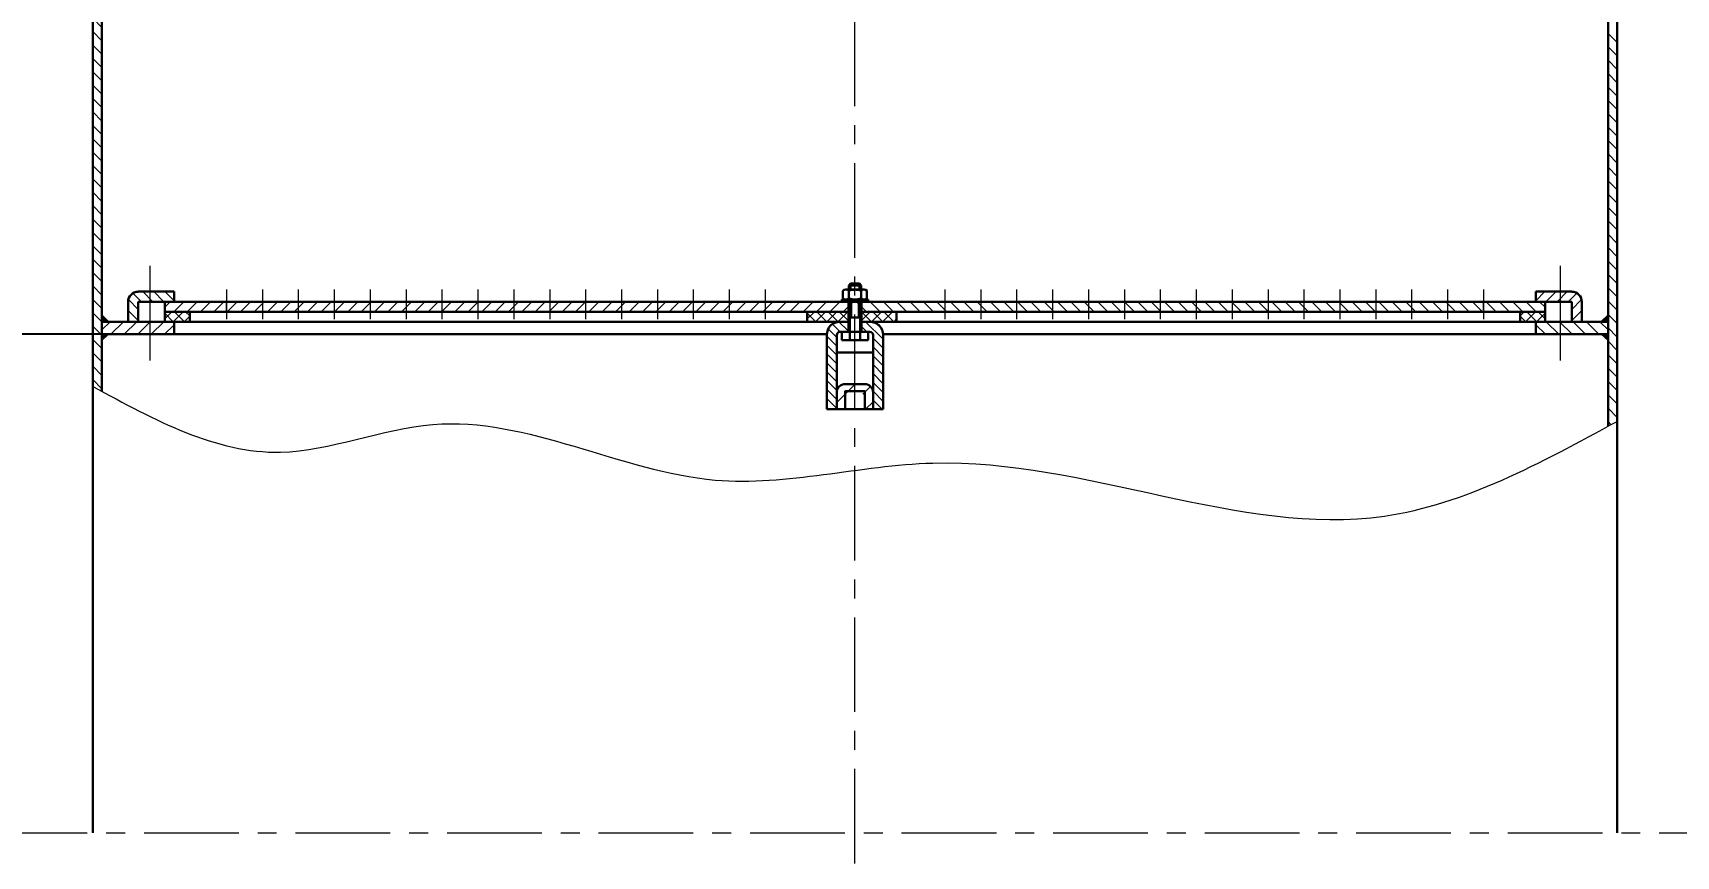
# Model space of a CAD drawing. Header units: inches. Extents: x -9 to 5931, y 0 to 8400.
# Drawn here: x 885 to 1970, y 5990 to 6534 of the extents above; entities that cross this region are included whole.
import ezdxf

# ---------------------------------------------------------------- set-up
doc = ezdxf.new("R2010")
doc.units = ezdxf.units.IN
doc.header["$LTSCALE"] = 50
doc.header["$MEASUREMENT"] = 0
doc.linetypes.add('CENTER', pattern=[2, 1.25, -0.25, 0.25, -0.25])
for name, color, linetype, lineweight in [('Dam', 2, 'Continuous', 30), ('kthuoc', 3, 'Continuous', 13), ('Net manh', 3, 'Continuous', 13), ('Tam', 1, 'CENTER', 13), ('Tam dut', 1, 'CENTER', 13)]:
    doc.layers.add(name, color=color, linetype=linetype, lineweight=lineweight)
doc.styles.add('chu2.5', font='txt.shx', dxfattribs={"oblique": 10, "height": 25})
doc.dimstyles.new('kichthuoc2.5', dxfattribs={"dimtxt": 25, "dimasz": 25, "dimexe": 4, "dimexo": 0, "dimgap": 5, "dimtad": 1, "dimtoh": 1, "dimdec": 0, "dimzin": 0, "dimdsep": 46, "dimtxsty": 'chu2.5', "dimcen": 5, "dimclrd": 256, "dimclre": 256, "dimclrt": 256, "dimadec": 0, "dimazin": 0, "dimtfac": 1, "dimtdec": 0, "dimtmove": 0, "dimatfit": 0, "dimfxl": 0, "dimtolj": 1, "dimtzin": 0, "dimarcsym": 0})
pattern_1 = [(135, (-224.556, 303.203), (-4.4194174, -4.4194174), [])]
pattern_2 = [(45, (-224.556, -174.1876), (-4.4194174, 4.4194174), [])]

# ---------------------------------------------------------------- blocks, each defined once
blk = doc.blocks.new('*D64')
at = {"layer": 'DEFPOINTS', "color": 0}
for p in [(945.4, 6752.9), (739.3, 6334.5), (945.4, 6334.5)]:
    blk.add_point(p, dxfattribs=at)
at = {"layer": 'kthuoc', "lineweight": -2}
for p, q in [((945.4, 6752.9), (735.3, 6752.9)), ((739.3, 6727.9), (739.3, 6359.5)), ((945.4, 6334.5), (735.3, 6334.5))]:
    blk.add_line(p, q, dxfattribs=at)
at = {"layer": 'kthuoc'}
for points in [[(735.1, 6727.9), (743.4, 6727.9), (739.3, 6752.9)], [(735.1, 6359.5), (743.4, 6359.5), (739.3, 6334.5)]]:
    blk.add_solid(points, dxfattribs=at)
at = {"layer": 'kthuoc', "insert": (721.8, 6543.7), "char_height": 25, "attachment_point": 5, "rotation": 90, "style": 'chu2.5'}
blk.add_mtext('\\A1;400', dxfattribs=at)

msp = doc.modelspace()

# ---------------------------------------------------------------- hatches: boundary and pattern name
at = {"layer": 'kthuoc'}
h = msp.add_hatch(dxfattribs=at)
h.set_pattern_fill('ANSI31', color=256, scale=50, angle=90, style=0)
h.set_pattern_definition(pattern_1)
h.paths.add_polyline_path([(930.7, 6715.5), (924.7, 6715.5), (924.7, 6503.3), (930.7, 6503.3)])
h = msp.add_hatch(dxfattribs=at)
h.set_pattern_fill('ANSI31', color=256, scale=50, angle=90, style=0)
h.set_pattern_definition(pattern_1)
edge = h.paths.add_edge_path()
edge.add_line((1930.7, 6533.6), (1924.7, 6533.6))
edge.add_line((1924.7, 6533.6), (1924.7, 6273.8))
edge.add_spline(control_points=[(1924.7, 6273.8), (1926.7, 6274.9), (1928.7, 6276), (1930.7, 6277)], knot_values=[1026.821951, 1026.821951, 1026.821951, 1026.821951, 1033.392747, 1033.392747, 1033.392747, 1033.392747], degree=3, periodic=0)
edge.add_line((1930.7, 6277), (1930.7, 6533.6))
h = msp.add_hatch(dxfattribs=at)
h.set_pattern_fill('ANSI31', color=256, scale=50, angle=90, style=0)
h.set_pattern_definition(pattern_1)
edge = h.paths.add_edge_path()
edge.add_line((930.7, 6508.2), (924.7, 6508.2))
edge.add_line((924.7, 6508.2), (924.7, 6300.1))
edge.add_spline(control_points=[(924.7, 6300.1), (926.7, 6299), (928.7, 6298), (930.7, 6296.9)], knot_values=[0, 0, 0, 0, 6.441517, 6.441517, 6.441517, 6.441517], degree=3, periodic=0)
edge.add_line((930.7, 6296.9), (930.7, 6508.2))
for points in [[(930.7, 6347.3), (930.7, 6342.8), (935.3, 6342.8)], [(1924.7, 6347.3), (1924.7, 6342.8), (1920, 6342.8)], [(935.1, 6334.5), (930.7, 6334.5), (930.7, 6330.4)], [(1920.2, 6334.5), (1924.7, 6334.5), (1924.7, 6330.4)]]:
    msp.add_hatch(color=256, dxfattribs=at).paths.add_polyline_path(points)
at = {"layer": 'Net manh'}
h = msp.add_hatch(dxfattribs=at)
h.set_pattern_fill('ANSI31', color=256, scale=41.666667, style=0)
h.set_pattern_definition([(135, (-25688.1796, 2632.324), (3.6828478, 3.6828478), [])])
h.paths.add_polyline_path([(954.6, 6362.7), (978.3, 6362.7), (978.3, 6356), (954.6, 6356), (954.6, 6342.8), (948, 6342.8), (948, 6356, -0.414214)])
h = msp.add_hatch(dxfattribs=at)
h.set_pattern_fill('ANSI31', color=256, scale=50, style=0)
h.set_pattern_definition(pattern_2)
edge = h.paths.add_edge_path()
edge.add_line((1427.7, 6356), (1261.1, 6356))
edge.add_spline(control_points=[(1261.1, 6356), (1260.1, 6353.8), (1259.1, 6351.6), (1258.2, 6349.4)], knot_values=[719.779561, 719.779561, 719.779561, 719.779561, 727.189817, 727.189817, 727.189817, 727.189817], degree=3, periodic=0)
edge.add_line((1258.2, 6349.4), (1427.7, 6349.4))
edge.add_line((1427.7, 6349.4), (1427.7, 6356))
edge = h.paths.add_edge_path()
edge.add_spline(control_points=[(1258.2, 6349.4), (1259.1, 6351.6), (1260.1, 6353.8), (1261.1, 6356)], knot_values=[719.779561, 719.779561, 719.779561, 719.779561, 727.189817, 727.189817, 727.189817, 727.189817], degree=3, periodic=0)
edge.add_line((1261.1, 6356), (1012.9, 6356))
edge.add_line((1012.9, 6356), (1012.9, 6349.4))
edge.add_line((1012.9, 6349.4), (1258.2, 6349.4))
h.paths.add_polyline_path([(1012.9, 6356), (988.7, 6356), (982.2, 6356), (972.2, 6356), (972.2, 6349.4), (988.7, 6349.4), (1012.9, 6349.4)])
h = msp.add_hatch(dxfattribs=at)
h.set_pattern_fill('ANSI31', color=256, scale=50, style=0)
h.set_pattern_definition([(135, (3079.935, -174.1876), (4.4194174, 4.4194174), [])])
edge = h.paths.add_edge_path()
edge.add_line((1427.7, 6356), (1594.3, 6356))
edge.add_spline(control_points=[(1594.3, 6356), (1595.3, 6353.8), (1596.3, 6351.6), (1597.2, 6349.4)], knot_values=[719.779561, 719.779561, 719.779561, 719.779561, 727.189817, 727.189817, 727.189817, 727.189817], degree=3, periodic=0)
edge.add_line((1597.2, 6349.4), (1427.7, 6349.4))
edge.add_line((1427.7, 6349.4), (1427.7, 6356))
edge = h.paths.add_edge_path()
edge.add_spline(control_points=[(1597.2, 6349.4), (1596.3, 6351.6), (1595.3, 6353.8), (1594.3, 6356)], knot_values=[719.779561, 719.779561, 719.779561, 719.779561, 727.189817, 727.189817, 727.189817, 727.189817], degree=3, periodic=0)
edge.add_line((1594.3, 6356), (1842.5, 6356))
edge.add_line((1842.5, 6356), (1842.5, 6349.4))
edge.add_line((1842.5, 6349.4), (1597.2, 6349.4))
h.paths.add_polyline_path([(1842.5, 6356), (1866.7, 6356), (1873.2, 6356), (1883.2, 6356), (1883.2, 6349.4), (1866.7, 6349.4), (1842.5, 6349.4)])
h = msp.add_hatch(dxfattribs=at)
h.set_pattern_fill('ANSI31', color=256, scale=41.666667, style=0)
h.set_pattern_definition([(45, (28543.5584, 2632.324), (-3.6828478, 3.6828478), [])])
h.paths.add_polyline_path([(1900.8, 6362.7), (1877.1, 6362.7), (1877.1, 6356), (1900.8, 6356), (1900.8, 6342.8), (1907.4, 6342.8), (1907.4, 6356, 0.414214)])
h = msp.add_hatch(dxfattribs=at)
h.set_pattern_fill('ANSI37', color=256, scale=41.666667, style=0)
h.set_pattern_definition([(135, (-23292.257, 2593.7357), (3.6828478, 3.6828478), []), (45, (-23292.257, 2593.7357), (3.6828478, -3.6828478), [])])
h.paths.add_polyline_path([(972.2, 6349.4), (988.7, 6349.4), (988.7, 6342.8), (972.2, 6342.8)])
h = msp.add_hatch(dxfattribs=at)
h.set_pattern_fill('ANSI37', color=256, scale=41.666667, style=0)
h.set_pattern_definition([(45, (26003.1955, 2593.7357), (-3.6828478, 3.6828478), []), (135, (26003.1955, 2593.7357), (-3.6828478, -3.6828478), [])])
h.paths.add_polyline_path([(1455.1, 6342.8), (1455.1, 6349.4), (1431.3, 6349.4), (1431.3, 6342.8)])
h.paths.add_polyline_path([(1423, 6342.8), (1423, 6349.4), (1422.6, 6349.4), (1396.2, 6349.4), (1396.2, 6342.8)])
h = msp.add_hatch(dxfattribs=at)
h.set_pattern_fill('ANSI37', color=256, scale=41.666667, style=0)
h.set_pattern_definition([(45, (26147.636, 2593.7357), (-3.6828478, 3.6828478), []), (135, (26147.636, 2593.7357), (-3.6828478, -3.6828478), [])])
h.paths.add_polyline_path([(1883.2, 6349.4), (1866.7, 6349.4), (1866.7, 6342.8), (1883.2, 6342.8)])
h = msp.add_hatch(dxfattribs=at)
h.set_pattern_fill('ANSI31', color=256, scale=50, style=0)
h.set_pattern_definition(pattern_2)
h.paths.add_polyline_path([(962.2, 6342.8), (930.7, 6342.8), (930.7, 6334.5), (962.2, 6334.5)])
h.paths.add_polyline_path([(978.3, 6342.8), (962.2, 6342.8), (962.2, 6334.5), (978.3, 6334.5)])
h = msp.add_hatch(dxfattribs=at)
h.set_pattern_fill('ANSI31', color=256, scale=33.167496, angle=90, style=0)
h.set_pattern_definition([(135, (-40.3185, 1503.128), (-2.93162, -2.93162), [])])
h.paths.add_polyline_path([(1417.7, 6336.1), (1423, 6336.1), (1423, 6342.8), (1417.7, 6342.8, 0.414214), (1409.1, 6334.1), (1409.1, 6285), (1415.7, 6285), (1415.7, 6334.1, -0.414214)])
h.paths.add_polyline_path([(1439.6, 6285), (1446.3, 6285), (1446.3, 6334.1, 0.414214), (1437.6, 6342.8), (1432.4, 6342.8), (1432.4, 6336.1), (1437.6, 6336.1, -0.414214), (1439.6, 6334.1)])
h = msp.add_hatch(dxfattribs=at)
h.set_pattern_fill('ANSI31', color=256, scale=50, style=0)
h.set_pattern_definition([(135, (3079.935, -174.1876), (4.4194174, 4.4194174), [])])
h.paths.add_polyline_path([(1893.2, 6342.8), (1924.7, 6342.8), (1924.7, 6334.5), (1893.2, 6334.5)])
h.paths.add_polyline_path([(1877.1, 6342.8), (1893.2, 6342.8), (1893.2, 6334.5), (1877.1, 6334.5)])
h = msp.add_hatch(dxfattribs=at)
h.set_pattern_fill('ANSI31', color=256, scale=66.334992, style=0)
h.set_pattern_definition([(45, (-40.3185, 1503.128), (-5.86324, 5.86324), [])])
h.paths.add_polyline_path([(1422.4, 6295), (1427.7, 6295), (1427.7, 6301.6), (1426.4, 6301.6), (1421.1, 6301.6, 0.414214), (1415.7, 6296.3), (1415.7, 6288.4), (1415.7, 6285), (1422.4, 6285)])
h.paths.add_polyline_path([(1433, 6295), (1433, 6285), (1439.6, 6285), (1439.6, 6296.3, 0.414214), (1434.3, 6301.6), (1429, 6301.6), (1427.7, 6301.6), (1427.7, 6295)])

# ---------------------------------------------------------------- linework, layer by layer
at = {"layer": 'Dam'}
for p, q in [((1924.7, 7209.8), (1924.7, 6273.8)), ((1930.7, 7207.7), (1930.7, 6005.2)), ((1930.7, 7203.2), (1930.7, 6005.2)), ((924.7, 6985.5), (924.7, 6005.2)), ((930.7, 6715.5), (930.7, 6296.9)), ((1424.7, 6368.1), (1423.7, 6366.7)), ((1423.7, 6366.7), (1427.7, 6366.7)), ((1423.7, 6364.1), (1423.7, 6366.7)), ((1427.7, 6368.1), (1424.7, 6368.1)), ((1424.7, 6368.1), (1424.7, 6364.1)), ((1427.7, 6368.1), (1430.7, 6368.1)), ((1431.7, 6366.7), (1427.7, 6366.7)), ((1430.7, 6368.1), (1430.7, 6364.1)), ((1431.7, 6366.7), (1430.7, 6368.1)), ((1431.7, 6366.7), (1431.7, 6364.1)), ((954.6, 6349.4), (954.6, 6356)), ((954.6, 6356), (982.2, 6356)), ((972.2, 6349.4), (972.2, 6356)), ((978.3, 6362.7), (978.3, 6356)), ((988.7, 6356), (1427.7, 6356)), ((1419.1, 6357.4), (1419.1, 6356)), ((1436.3, 6357.4), (1419.1, 6357.4)), ((1419.7, 6363.3), (1419.7, 6358.2)), ((1433.7, 6364.1), (1421.7, 6364.1)), ((1423.1, 6356), (1431.9, 6356)), ((1423.5, 6342.8), (1423.5, 6356)), ((1423.7, 6363.4), (1423.7, 6358.2)), ((1424.2, 6356), (1424.2, 6336.1)), ((1425.1, 6356), (1425.1, 6345.7)), ((1866.7, 6356), (1427.7, 6356)), ((1430.2, 6356), (1430.2, 6345.7)), ((1431.1, 6356), (1431.1, 6336.1)), ((1458.4, 6356), (1431.3, 6356)), ((1431.7, 6363.4), (1431.7, 6363.3)), ((1431.7, 6363.4), (1431.7, 6358.2)), ((1431.9, 6349.4), (1431.9, 6356)), ((1435.5, 6356), (1432.2, 6356)), ((1435.6, 6363.3), (1435.6, 6358.2)), ((1436.3, 6357.4), (1436.3, 6356)), ((1900.8, 6356), (1873.2, 6356)), ((1877.1, 6362.7), (1877.1, 6356)), ((1883.2, 6349.4), (1883.2, 6356)), ((1900.8, 6349.4), (1900.8, 6356)), ((988.7, 6349.4), (972.2, 6349.4)), ((972.2, 6349.4), (972.2, 6342.8)), ((988.7, 6349.4), (988.7, 6342.8)), ((1424.2, 6349.4), (988.7, 6349.4)), ((1396.2, 6349.4), (1396.2, 6342.8)), ((1423.1, 6349.4), (1423.5, 6349.4)), ((1424.2, 6345.7), (1431.1, 6345.7)), ((1431.1, 6349.4), (1866.7, 6349.4)), ((1458.4, 6349.4), (1431.3, 6349.4)), ((1431.9, 6349.4), (1431.9, 6342.8)), ((1455.1, 6342.8), (1455.1, 6349.4)), ((1455.1, 6349.4), (1458.4, 6349.4)), ((1455.1, 6342.8), (1455.1, 6349.4)), ((1866.7, 6349.4), (1866.7, 6342.8)), ((1866.7, 6349.4), (1883.2, 6349.4)), ((1883.2, 6349.4), (1883.2, 6342.8)), ((964.7, 6342.8), (930.7, 6342.8)), ((1276, 6342.8), (965, 6342.8)), ((1436.3, 6336.1), (1419.1, 6336.1)), ((1419.1, 6336.1), (1419.1, 6331)), ((1423.1, 6342.8), (1423.5, 6342.8)), ((1423.5, 6342.8), (1424.2, 6342.8)), ((1423.5, 6342.8), (1423.5, 6336.1)), ((1423.5, 6342.8), (1423.5, 6342.8)), ((1424.2, 6336.1), (1424.2, 6330.6)), ((1431.1, 6342.8), (1431.9, 6342.8)), ((1431.1, 6336.1), (1431.1, 6330.6)), ((1431.9, 6342.8), (1431.9, 6336.1)), ((1431.9, 6342.8), (1431.9, 6342.8)), ((1432.3, 6342.8), (1431.9, 6342.8)), ((1436.3, 6336.1), (1436.3, 6331)), ((1436.3, 6336.1), (1436.3, 6330.6)), ((1458.4, 6342.8), (1455.1, 6342.8)), ((1890.6, 6342.8), (1924.7, 6342.8)), ((1419.1, 6331), (1419.1, 6330.6)), ((1436.3, 6330.6), (1419.1, 6330.6)), ((1419.5, 6330.6), (1419.1, 6330.6)), ((1436.3, 6331), (1436.3, 6330.6)), ((1436.3, 6331), (1436.3, 6330.6)), ((1415.7, 6322.6), (1439.6, 6322.6)), ((1429.8, 6301.6), (1431.1, 6301.6)), ((1415.7, 6285), (1409.1, 6285)), ((1446.3, 6285), (1415.7, 6285))]:
    msp.add_line(p, q, dxfattribs=at)
at = {"layer": 'Dam', "color": 2}
for p, q in [((930.7, 6342.8), (1423.5, 6342.8)), ((978.3, 6334.5), (930.7, 6334.5)), ((978.3, 6342.8), (978.3, 6334.5)), ((978.3, 6334.5), (1409.1, 6334.5)), ((1924.7, 6342.8), (1431.9, 6342.8)), ((1877.1, 6334.5), (1446.3, 6334.5)), ((1877.1, 6342.8), (1877.1, 6334.5)), ((1877.1, 6334.5), (1924.7, 6334.5))]:
    msp.add_line(p, q, dxfattribs=at)
at = {"layer": 'Dam'}
for points in [[(948, 6342.8), (948, 6356, -0.15043), (949.1, 6359.8, -0.15043)], [(1907.4, 6342.8), (1907.4, 6356, 0.15043), (1906.2, 6359.8, 0.15043)], [(1409.1, 6285), (1409.1, 6334.1, -0.414214), (1417.7, 6342.8), (1423, 6342.8)], [(1415.7, 6285), (1415.7, 6334.1, -0.414214), (1417.7, 6336.1), (1423, 6336.1)], [(1439.6, 6285), (1439.6, 6334.1, 0.414214), (1437.6, 6336.1), (1431.3, 6336.1)], [(1446.3, 6285), (1446.3, 6334.1, 0.414214), (1437.6, 6342.8), (1432.4, 6342.8)], [(1415.7, 6288.4), (1415.7, 6296.3, -0.414214), (1421.1, 6301.6), (1427.7, 6301.6)], [(1439.6, 6288.4), (1439.6, 6296.3, 0.414214), (1434.3, 6301.6), (1427.7, 6301.6)]]:
    msp.add_lwpolyline(points, format="xyb", dxfattribs=at)
for points in [[(954.6, 6362.7), (978.3, 6362.7)], [(954.6, 6342.8), (954.6, 6356)], [(982.2, 6356), (988.7, 6356)], [(1873.2, 6356), (1866.7, 6356)], [(1900.8, 6362.7), (1877.1, 6362.7)], [(1900.8, 6342.8), (1900.8, 6356)], [(1434.1, 6285), (1434.1, 6297), (1429.3, 6297)]]:
    msp.add_lwpolyline(points, dxfattribs=at)
msp.add_lwpolyline([(1421.3, 6285), (1434.1, 6285), (1434.1, 6297), (1421.3, 6297)], close=True, dxfattribs=at)
for centre, radius, start, end in [((954.6, 6356), 6.63, 90, 180), ((1421.7, 6361), 3.04, 49.1176, 130.8824), ((1421.7, 6360.5), 3.04, 229.1176, 310.8824), ((1427.7, 6352.1), 11.9, 90, 109.7203), ((1427.7, 6369.4), 11.9, 250.5288, 270), ((1427.7, 6352.1), 11.9, 70.2797, 90), ((1427.7, 6369.4), 11.9, 270, 289.4712), ((1433.7, 6361), 3.04, 49.1176, 130.8824), ((1433.7, 6360.5), 3.04, 229.1176, 310.8824), ((1900.8, 6356), 6.63, 0, 90)]:
    msp.add_arc(centre, radius, start, end, dxfattribs=at)
at = {"layer": 'kthuoc', "color": 2, "lineweight": 0}
for p, q in [((982.2, 6356), (972.2, 6356)), ((972.2, 6356), (972.2, 6349.4)), ((988.7, 6356), (982.2, 6356)), ((1012.9, 6356), (988.7, 6356)), ((1261.1, 6356), (1012.9, 6356)), ((1842.5, 6356), (1866.7, 6356)), ((1866.7, 6356), (1873.2, 6356)), ((1873.2, 6356), (1883.2, 6356)), ((1883.2, 6356), (1883.2, 6349.4)), ((972.2, 6349.4), (988.7, 6349.4)), ((988.7, 6349.4), (1012.9, 6349.4)), ((1012.9, 6349.4), (1258.2, 6349.4)), ((1866.7, 6349.4), (1842.5, 6349.4)), ((1883.2, 6349.4), (1866.7, 6349.4))]:
    msp.add_line(p, q, dxfattribs=at)
at = {"layer": 'kthuoc', "color": 1, "lineweight": 0}
for p, q in [((1012.9, 6356), (1012.9, 6349.4)), ((1012.9, 6349.4), (1012.9, 6356)), ((1842.5, 6349.4), (1842.5, 6356)), ((1842.5, 6356), (1842.5, 6349.4))]:
    msp.add_line(p, q, dxfattribs=at)
at = {"layer": 'kthuoc'}
for p, q in [((930.7, 6347.3), (935.3, 6342.8)), ((1924.7, 6347.3), (1920, 6342.8)), ((935.1, 6334.5), (930.7, 6330.4)), ((1920.2, 6334.5), (1924.7, 6330.4))]:
    msp.add_line(p, q, dxfattribs=at)
msp.add_spline([(924.7, 6300.1), (1048.5, 6256.7), (1149.1, 6275), (1335.5, 6238.3), (1479.1, 6249.5), (1777.2, 6214.5), (1930.7, 6277)], degree=3, dxfattribs=at)
at = {"layer": 'Tam'}
for p, q in [((1427.7, 785.1), (1427.7, 7866.2)), ((858.5, 6005.2), (2005.6, 6005.2))]:
    msp.add_line(p, q, dxfattribs=at)
at = {"layer": 'Tam dut'}
for p, q in [((962.2, 6379.8), (962.2, 6315.8)), ((1893.2, 6379.8), (1893.2, 6315.8)), ((1012.9, 6364), (1012.9, 6344.5)), ((1036.6, 6364), (1036.6, 6344.5)), ((1060.3, 6364), (1060.3, 6344.5)), ((1084, 6364), (1084, 6344.5)), ((1107.7, 6364), (1107.7, 6344.5)), ((1131.4, 6364), (1131.4, 6344.5)), ((1155.1, 6364), (1155.1, 6344.5)), ((1178.8, 6364), (1178.8, 6344.5)), ((1202.5, 6364), (1202.5, 6344.5)), ((1226.2, 6364), (1226.2, 6344.5)), ((1249.9, 6364), (1249.9, 6344.5)), ((1273.6, 6364), (1273.6, 6344.5)), ((1297.3, 6364), (1297.3, 6344.5)), ((1321, 6364), (1321, 6344.5)), ((1344.7, 6364), (1344.7, 6344.5)), ((1368.4, 6364), (1368.4, 6344.5)), ((1487, 6364), (1487, 6344.5)), ((1510.7, 6364), (1510.7, 6344.5)), ((1534.4, 6364), (1534.4, 6344.5)), ((1558.1, 6364), (1558.1, 6344.5)), ((1581.8, 6364), (1581.8, 6344.5)), ((1605.5, 6364), (1605.5, 6344.5)), ((1629.2, 6364), (1629.2, 6344.5)), ((1652.9, 6364), (1652.9, 6344.5)), ((1676.6, 6364), (1676.6, 6344.5)), ((1700.3, 6364), (1700.3, 6344.5)), ((1724, 6364), (1724, 6344.5)), ((1747.7, 6364), (1747.7, 6344.5)), ((1771.4, 6364), (1771.4, 6344.5)), ((1795.1, 6364), (1795.1, 6344.5)), ((1818.8, 6364), (1818.8, 6344.5)), ((1842.5, 6364), (1842.5, 6344.5)), ((1842.5, 6364), (1842.5, 6344.5))]:
    msp.add_line(p, q, dxfattribs=at)

# ---------------------------------------------------------------- dimensions: what is measured, and where the dimension line sits
at = {"layer": 'kthuoc'}
dim = msp.add_linear_dim(base=(739.3, 6334.5), p1=(945.4, 6752.9), p2=(945.4, 6334.5), angle=90, text='400', dimstyle='kichthuoc2.5', override={"dimtmove": 1}, dxfattribs=at)
dim.commit()
dim.dimension.update_dxf_attribs({"geometry": '*D64', "text_midpoint": (721.8, 6543.7)})

doc.saveas('drawing.dxf')
